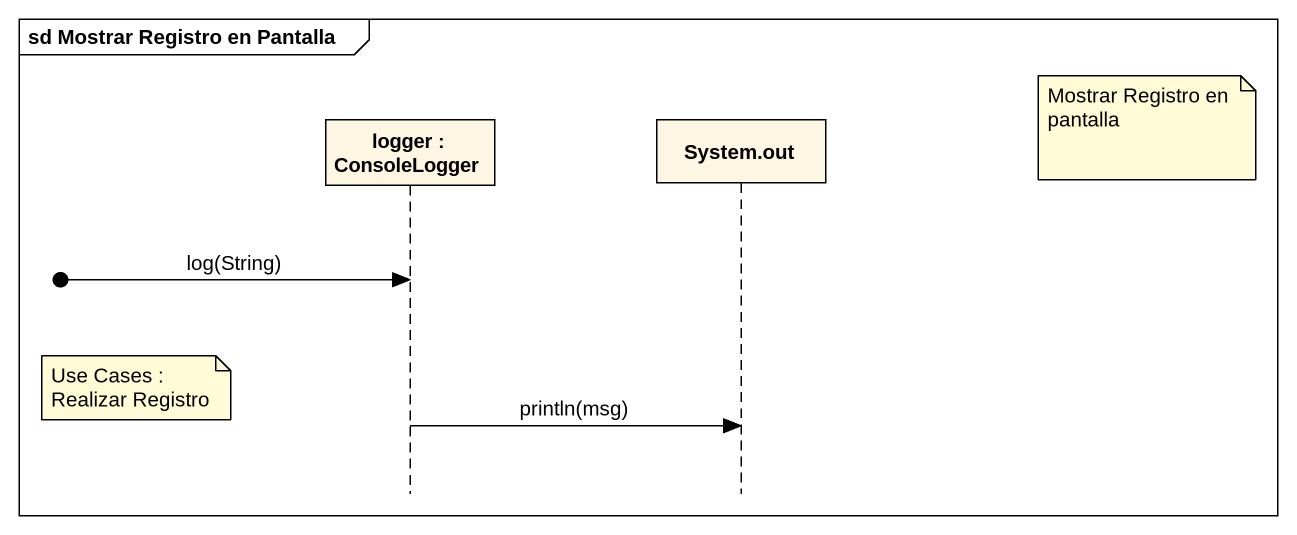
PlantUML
@startuml
mainframe sd Mostrar Registro en Pantalla
hide footbox
participant "logger : ConsoleLogger" as logger
participant "System.out" as System_out

note right of System_out : Mostrar Registro en pantalla
[o-> logger : log(String)
note left of logger : Use Cases : Realizar Registro
logger -> System_out : println(msg)
@enduml
